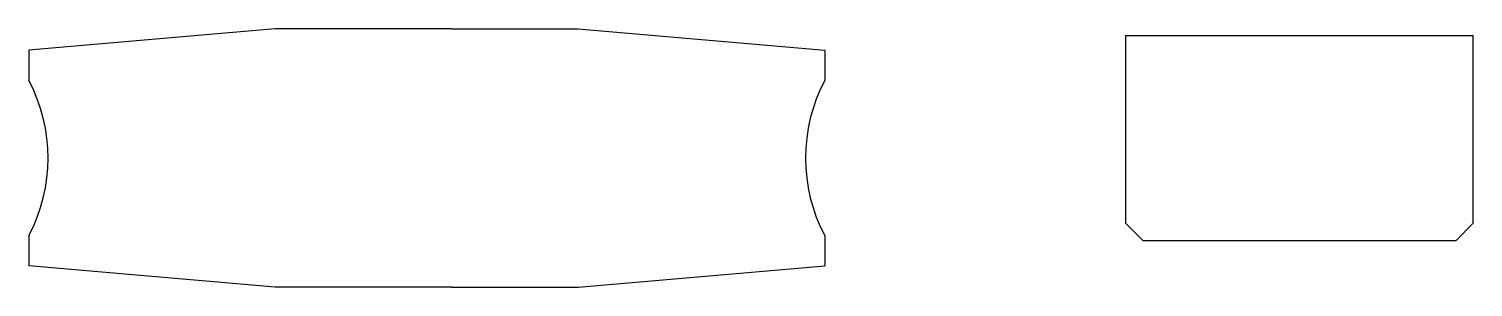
# Model space of a CAD drawing. Header units: millimetres. Extents: x 2685 to 3362, y 981 to 1102.
import ezdxf

# ---------------------------------------------------------------- set-up
doc = ezdxf.new("R2010")
doc.units = ezdxf.units.MM

msp = doc.modelspace()

# ---------------------------------------------------------------- linework, layer by layer
for p, q in [((2800.5, 1102.11), (2685, 1092.11)), ((2883, 1102.11), (2800.5, 1102.11)), ((2883, 1102.11), (2942.5, 1102.11)), ((2942.5, 1102.11), (3058, 1092.11)), ((3199.03, 1099.02), (3199.03, 1011.02)), ((3199.03, 1099.02), (3361.9, 1099.02)), ((3361.9, 1011.02), (3361.9, 1099.02)), ((2685, 1092.11), (2685, 1077.99)), ((3058, 1092.11), (3058, 1077.99)), ((3199.03, 1011.02), (3207.03, 1003.02)), ((3361.9, 1011.02), (3353.9, 1003.02)), ((2685, 1005.24), (2685, 991.11)), ((3058, 1005.24), (3058, 991.11)), ((3207.03, 1003.02), (3353.9, 1003.02)), ((2800.5, 981.11), (2685, 991.11)), ((2942.5, 981.11), (3058, 991.11)), ((2883, 981.11), (2800.5, 981.11)), ((2883, 981.11), (2942.5, 981.11))]:
    msp.add_line(p, q)
for centre, start, end in [((2616, 1041.61), 332.20423, 27.79577), ((3127, 1041.61), 152.20423, 207.79577)]:
    msp.add_arc(centre, 78, start, end)

doc.saveas('drawing.dxf')
